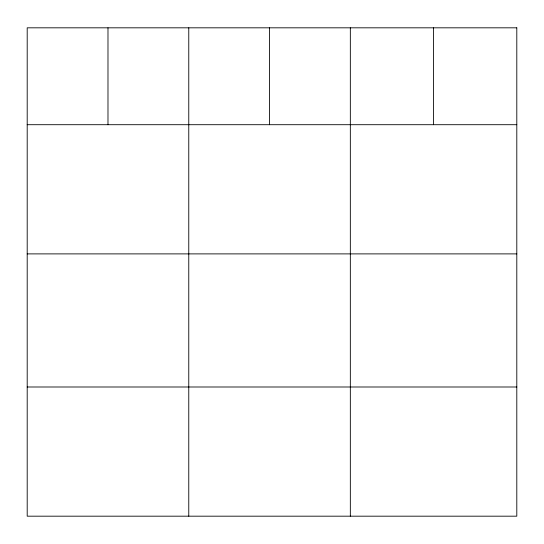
<?xml version="1.0" encoding="UTF-8"?>
<svg xmlns="http://www.w3.org/2000/svg" width="544" height="544" viewBox="0 0 544 544"><rect width="100%" height="100%" fill="white"/><g stroke="black" fill="none" stroke-linecap="round" stroke-linejoin="round"><path stroke-width="0.82" d="M27.2 124.705L516.8 124.705M27.2 253.892L516.8 253.892M27.2 386.995L516.8 386.995M433.568 27.819L433.568 124.705M350.336 27.819L350.336 516.181M269.552 27.819L269.552 124.705M188.768 27.819L188.768 516.181M107.984 27.819L107.984 124.705M516.8 27.819L27.2 27.819L27.2 516.181L516.8 516.181L516.8 27.819"/></g></svg>
